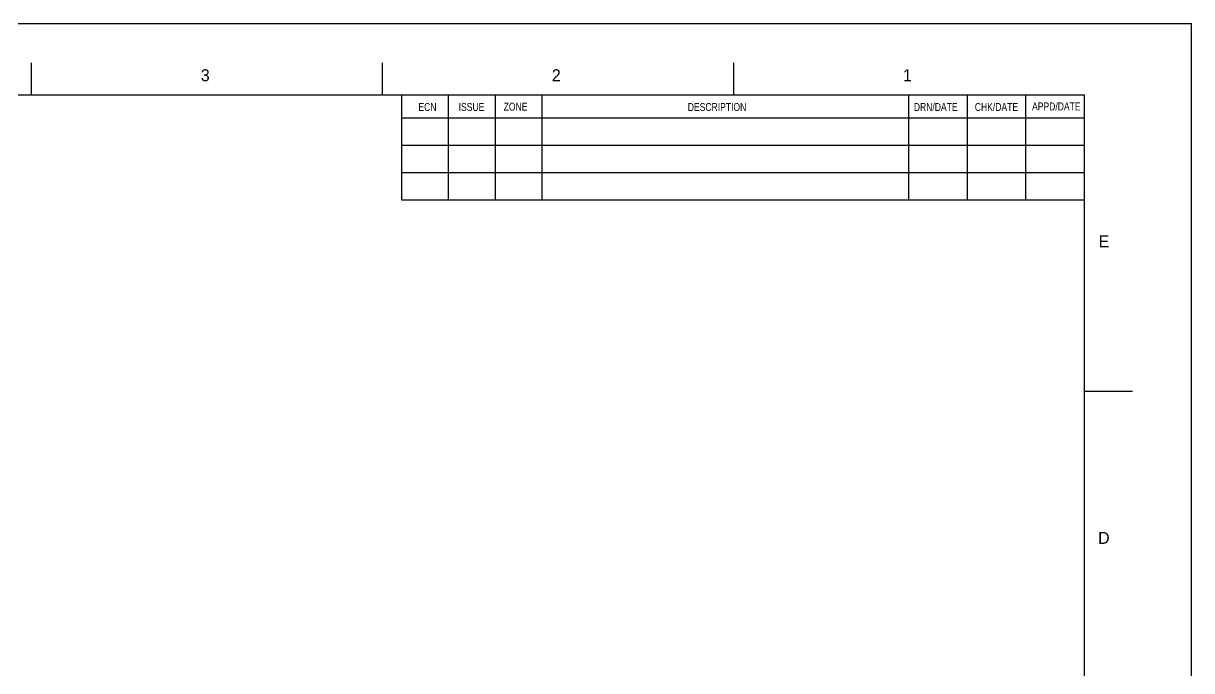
# Model space of a CAD drawing. Header units: millimetres. Extents: x 0 to 594, y 0 to 420.
# Drawn here: x 294.5 to 594, y 254.1 to 420 of the extents above; entities that cross this region are included whole.
import ezdxf

# ---------------------------------------------------------------- set-up
doc = ezdxf.new("R2010")
doc.units = ezdxf.units.MM
doc.header["$LTSCALE"] = 32.67
doc.layers.get('0').update_dxf_attribs({"linetype": 'CONTINUOUS'})
doc.styles.add('TEXTSTYLE_2', font='txt', dxfattribs={"width": 0.8})
doc.styles.add('TEXTSTYLE_3', font='txt')

msp = doc.modelspace()

# ---------------------------------------------------------------- linework, layer by layer
at = {"color": 7, "linetype": 'CONTINUOUS'}
for p, q in [((0, 420), (594, 420)), ((594, 0), (594, 420)), ((296.524, 409.914), (296.524, 401.711)), ((386.524, 409.914), (386.524, 401.711)), ((476.524, 409.914), (476.524, 401.711)), ((26.524, 401.711), (566.524, 401.711)), ((391.524, 374.711), (391.524, 401.711)), ((403.524, 374.711), (403.524, 401.711)), ((415.524, 374.711), (415.524, 401.711)), ((427.524, 374.711), (427.524, 401.711)), ((521.524, 374.711), (521.524, 401.711)), ((536.524, 374.711), (536.524, 401.711)), ((551.524, 374.711), (551.524, 401.711)), ((566.524, 21.711), (566.524, 401.711)), ((566.524, 395.711), (391.524, 395.711)), ((566.524, 388.711), (391.524, 388.711)), ((566.524, 381.711), (391.524, 381.711)), ((566.524, 374.711), (391.524, 374.711)), ((566.524, 325.711), (578.829, 325.711))]:
    msp.add_line(p, q, dxfattribs=at)

# ---------------------------------------------------------------- texts
at = {"color": 6, "linetype": 'CONTINUOUS', "char_height": 3.076, "width": 3.07628, "attachment_point": 2, "line_spacing_factor": 0.9, "style": 'TEXTSTYLE_3'}
for s, insert in [('3', (341.139, 408.237)), ('2', (431.139, 408.237)), ('1', (521.139, 408.237)), ('E', (571.501, 365.631)), ('D', (571.501, 289.631))]:
    msp.add_mtext(s, dxfattribs=dict(at, insert=insert))
at = {"color": 5, "linetype": 'CONTINUOUS', "attachment_point": 2, "line_spacing_factor": 0.9, "style": 'TEXTSTYLE_2'}
for s, insert, char_height, width in [('ECN', (398.112, 399.583), 2.0509, 4.92205), ('ISSUE', (409.392, 399.583), 2.0509, 8.20341), ('ZONE', (420.672, 399.66), 2.0509, 6.56273), ('DESCRIPTION', (472.337, 399.583), 2.05085, 18.04751), ('DRN/DATE', (528.399, 399.583), 2.0509, 13.12546), ('CHK/DATE', (543.966, 399.583), 2.0509, 13.12546), ('APPD/DATE', (559.31, 399.726), 2.0509, 14.76614)]:
    msp.add_mtext(s, dxfattribs=dict(at, insert=insert, char_height=char_height, width=width))

doc.saveas('drawing.dxf')
